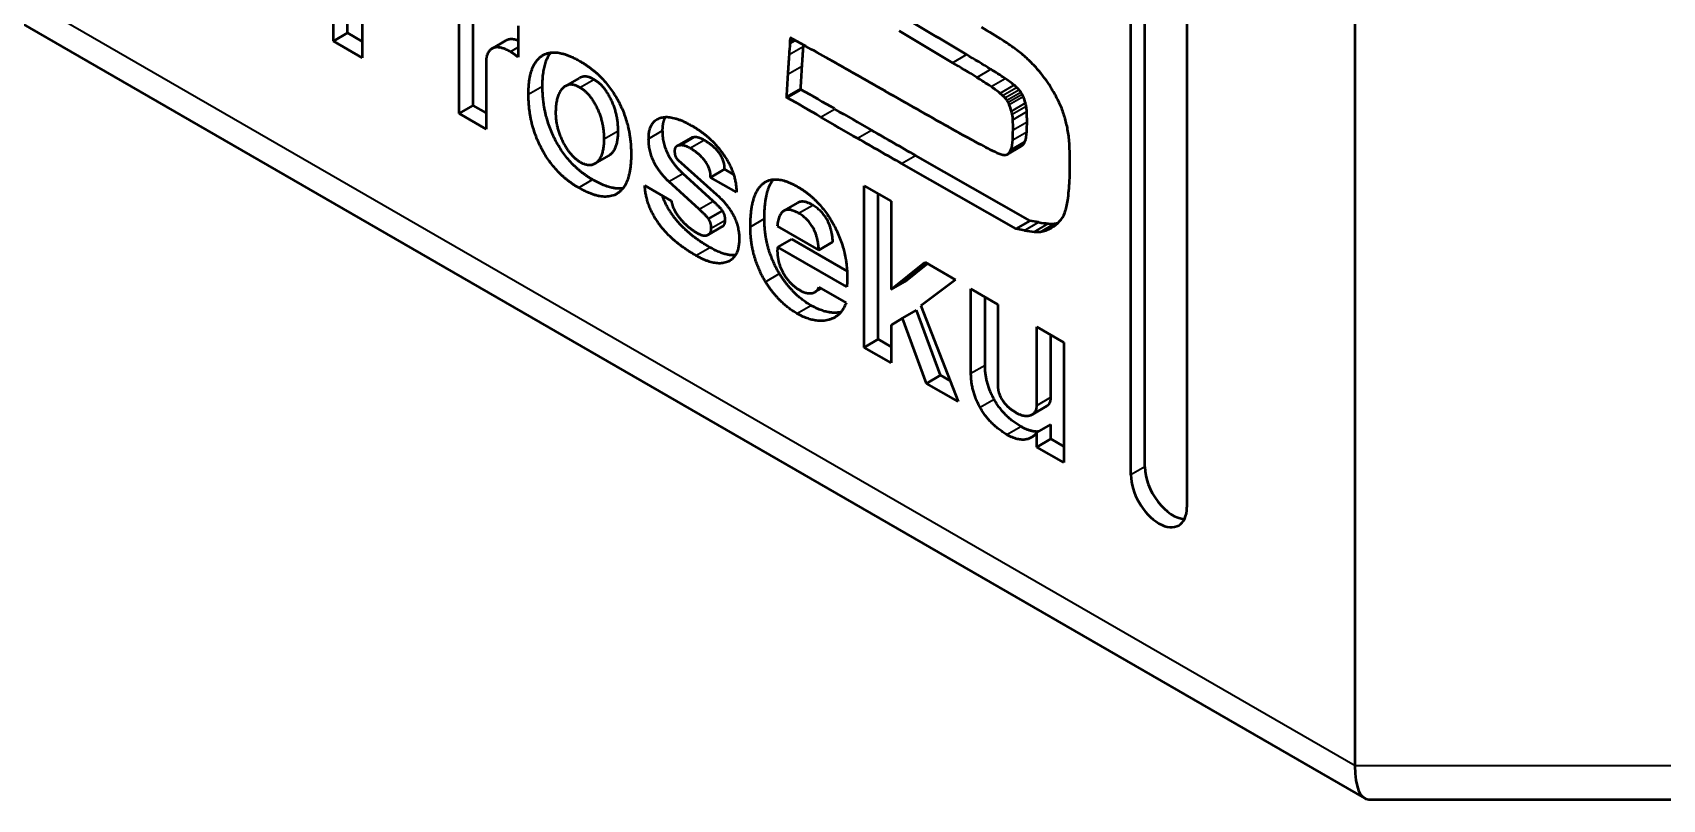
# Model space of a CAD drawing. Header units: inches. Extents: x 9.1 to 24.9, y 4.9 to 17.
# Drawn here: x 11.524 to 16.383, y 4.889 to 7.176 of the extents above; entities that cross this region are included whole.
import ezdxf

# ---------------------------------------------------------------- set-up
doc = ezdxf.new("R2010")
doc.units = ezdxf.units.IN
doc.header["$MEASUREMENT"] = 0
doc.layers.add('Visible (ANSI)', color=7, linetype='Continuous', lineweight=50)
doc.layers.add('Visible Narrow (ANSI)', color=7, linetype='Continuous', lineweight=35)

msp = doc.modelspace()

# ---------------------------------------------------------------- linework, layer by layer
at = {"layer": 'Visible (ANSI)'}
for p, q in [((9.1344, 8.5651), (15.4949, 4.8928)), ((15.4663, 4.9893), (15.4663, 7.6895)), ((12.421, 7.1511), (12.421, 7.6333)), ((12.4628, 7.1752), (12.4628, 7.6092)), ((14.7982, 5.8572), (14.7982, 7.5931)), ((14.8399, 5.8813), (14.8399, 7.6172)), ((14.9652, 7.4966), (14.9652, 5.7608)), ((12.7958, 6.9347), (12.7958, 7.2932)), ((12.5071, 7.2735), (12.5071, 7.1014)), ((12.8375, 6.9589), (12.8375, 7.2691)), ((12.9718, 7.1961), (12.9718, 7.1035)), ((12.421, 7.1511), (12.4628, 7.1752)), ((12.5071, 7.1014), (12.421, 7.1511)), ((12.5071, 7.1496), (12.4628, 7.1752)), ((12.8936, 7.1283), (12.9354, 7.1525)), ((12.876, 7.0875), (12.876, 6.8884)), ((13.1127, 7.0168), (13.1544, 7.0409)), ((13.7725, 6.9819), (13.8142, 7.0061)), ((12.7958, 6.9347), (12.8375, 6.9589)), ((12.876, 6.9367), (12.8375, 6.9589)), ((12.876, 6.8884), (12.7958, 6.9347)), ((13.4448, 6.8376), (13.4865, 6.8617)), ((13.4536, 6.8399), (13.4954, 6.864)), ((13.201, 6.7859), (13.2428, 6.81)), ((14.4977, 6.6147), (14.1561, 6.8101)), ((14.4298, 6.8131), (14.4715, 6.8372)), ((13.4484, 6.796), (13.5631, 6.6935)), ((13.5532, 6.6735), (13.4629, 6.756)), ((13.5452, 6.7446), (13.587, 6.7688)), ((13.6138, 6.7532), (13.587, 6.7688)), ((14.4559, 6.5906), (14.1144, 6.786)), ((13.3494, 6.7205), (13.4283, 6.6749)), ((13.5114, 6.6494), (13.4212, 6.7319)), ((13.6225, 6.7), (13.5452, 6.7446)), ((14.0034, 6.7197), (14.0836, 6.6734)), ((14.0034, 6.2375), (14.0034, 6.7197)), ((13.7638, 6.6447), (13.8055, 6.6689)), ((14.0451, 6.2616), (14.0451, 6.6956)), ((14.0836, 6.6734), (14.0836, 6.4102)), ((13.5394, 6.6205), (13.5811, 6.6446)), ((14.4559, 6.5906), (14.4977, 6.6147)), ((14.5233, 6.6105), (14.4977, 6.6147)), ((13.5385, 6.5736), (13.5802, 6.5977)), ((13.7443, 6.5994), (13.868, 6.5279)), ((13.7456, 6.5364), (13.7873, 6.5605)), ((13.9521, 6.4653), (13.7873, 6.5605)), ((14.4815, 6.5864), (14.4559, 6.5906)), ((13.9511, 6.4177), (13.7456, 6.5364)), ((13.868, 6.5279), (13.9097, 6.552)), ((14.0836, 6.4102), (14.1849, 6.4912)), ((14.1253, 6.4343), (14.1916, 6.4873)), ((14.1849, 6.4912), (14.2755, 6.4389)), ((13.857, 6.4028), (13.8748, 6.413)), ((13.868, 6.4169), (13.9491, 6.3701)), ((14.0836, 6.4102), (14.1253, 6.4343)), ((14.2755, 6.4389), (14.1719, 6.3611)), ((14.3216, 6.4123), (14.4018, 6.3659)), ((14.3216, 6.1603), (14.3216, 6.4123)), ((14.3634, 6.1844), (14.3634, 6.3881)), ((14.4018, 6.3659), (14.4018, 6.1211)), ((14.1174, 6.3243), (14.0836, 6.3037)), ((14.1174, 6.3243), (14.1591, 6.3484)), ((14.1894, 6.1301), (14.1174, 6.3243)), ((14.2312, 6.1542), (14.1591, 6.3484)), ((14.1719, 6.3611), (14.2836, 6.0757)), ((14.0836, 6.3037), (14.0836, 6.1912)), ((14.518, 6.2988), (14.5983, 6.2525)), ((14.518, 6.0645), (14.518, 6.2988)), ((14.5598, 6.0886), (14.5598, 6.2747)), ((14.0034, 6.2375), (14.0451, 6.2616)), ((14.0836, 6.1912), (14.0034, 6.2375)), ((14.0836, 6.2394), (14.0451, 6.2616)), ((14.5983, 6.2525), (14.5983, 5.8941)), ((14.1894, 6.1301), (14.2312, 6.1542)), ((14.2836, 6.0757), (14.1894, 6.1301)), ((14.2592, 6.138), (14.2312, 6.1542)), ((14.5049, 6.0378), (14.5467, 6.0619)), ((14.518, 5.9835), (14.5598, 6.0076)), ((14.518, 5.9404), (14.518, 5.9835)), ((14.5598, 5.9645), (14.5598, 6.0076)), ((14.518, 5.9404), (14.5598, 5.9645)), ((14.5983, 5.8941), (14.518, 5.9404)), ((14.5983, 5.9423), (14.5598, 5.9645)), ((15.5076, 4.8894), (18.3777, 4.8894))]:
    msp.add_line(p, q, dxfattribs=at)
for centre, major_axis, ratio, start_param, end_param in [((13.0038, -77.3517), (-52.1919, 90.399), 0.57735, 5.48011, 5.482266), ((14.3196, 5.218), (1.2212, -2.1152), 0.57735, 2.299112, 2.336839), ((14.5811, 6.5769), (-0.5687, 0.985), 0.57735, 0.671326, 0.708893), ((13.1599, 7.5855), (-0.4429, 0.7671), 0.57735, 3.812919, 3.820291), ((13.3411, 7.4584), (-0.314, 0.5439), 0.57735, 3.820292, 3.829832), ((13.2924, 7.4921), (-0.3486, 0.6038), 0.57735, 3.829833, 3.837033), ((13.7672, 7.1685), (-0.0115, 0.0199), 0.57735, 3.837033, 3.921965), ((13.7854, 7.1579), (-0.00135, 0.00235), 0.57735, 5.519579, 7.063556), ((14.0419, -6.582), (8.3265, -14.422), 0.57735, 2.374293, 2.377985), ((12.962, -77.3758), (-52.1919, 90.399), 0.57735, 5.48011, 5.482266), ((14.3882, 6.5648), (0.3708, -0.6422), 0.57735, 2.221717, 2.299112), ((20.5611, 2.595), (-4.8096, 8.3304), 0.57735, 0.708892, 0.716696), ((20.6029, 2.6191), (-4.8096, 8.3304), 0.57735, 0.708892, 0.716696), ((14.6229, 6.601), (-0.5687, 0.985), 0.57735, 0.703072, 0.708893), ((13.9648, -1.6158), (5.3122, -9.2009), 0.57735, 2.365037, 2.374293), ((15.5407, -208.3246), (131.3427, -227.4922), 0.57735, 2.364132, 2.365036), ((14.2372, 2.4984), (-2.8501, 4.9365), 0.57735, 5.462198, 5.48011), ((14.4344, 6.9326), (0.127, -0.22), 0.57735, 2.049656, 2.221717), ((14.4021, 6.8335), (0.2026, -0.351), 0.57735, 1.966833, 2.049656), ((96.095, -47.0161), (-58.3464, 101.059), 0.57735, 0.716696, 0.71742), ((96.1368, -46.992), (-58.3464, 101.059), 0.57735, 0.716696, 0.71742), ((14.1954, 2.4743), (-2.8501, 4.9365), 0.57735, 5.462198, 5.48011), ((14.3407, 5.7952), (-0.7933, 1.3741), 0.57735, 5.42434, 5.462198), ((14.4471, 6.9342), (0.1188, -0.2058), 0.57735, 1.843321, 1.966834), ((14.4548, 6.9454), (0.1078, -0.1867), 0.57735, 1.712879, 1.843321), ((13.816, 7.0077), (-0.00204, 0.00353), 0.57735, 0.71742, 1.708112), ((-0.4565, 5797.8839), (-3541.1429, 6133.4394), 0.57735, 2.359044, 2.359064), ((13.6454, 68.4725), (37.4955, -64.9441), 0.57735, 5.505724, 5.509248), ((14.2989, 5.7711), (-0.7933, 1.3741), 0.57735, 5.42434, 5.462198), ((14.3667, 6.7953), (-0.1404, 0.2432), 0.57735, 5.287949, 5.42434), ((14.4085, 6.8194), (-0.1404, 0.2432), 0.57735, 5.287949, 5.42434), ((14.4322, 6.9343), (-0.0599, 0.1038), 0.57735, 5.192276, 5.28795), ((14.4394, 6.9566), (-0.0429, 0.0743), 0.57735, 5.069347, 5.192276), ((14.4451, 6.9677), (-0.0332, 0.0575), 0.57735, 4.931149, 5.069346), ((14.4598, 6.9859), (-0.0139, 0.024), 0.57735, 4.665795, 4.931149), ((14.4305, 6.922), (0.1364, -0.2363), 0.57735, 1.603565, 1.712878), ((14.4258, 6.919), (0.1413, -0.2447), 0.57735, 1.455277, 1.603565), ((13.7742, 6.9836), (-0.00204, 0.00353), 0.57735, 0.71742, 1.708112), ((-0.4983, 5797.8598), (-3541.1429, 6133.4394), 0.57735, 2.359044, 2.359064), ((13.6417, 117.006), (-67.3, 116.567), 0.57735, 2.359063, 2.360223), ((14.3904, 6.9102), (-0.0599, 0.1038), 0.57735, 5.192276, 5.28795), ((14.3976, 6.9325), (-0.0429, 0.0743), 0.57735, 5.069347, 5.192276), ((14.4033, 6.9436), (-0.0332, 0.0575), 0.57735, 4.931149, 5.069346), ((14.418, 6.9618), (-0.0139, 0.024), 0.57735, 4.665795, 4.931149), ((14.4137, 6.9598), (-0.018, 0.0311), 0.57735, 4.456773, 4.665795), ((14.3036, 6.8398), (0.0516, 0.2015), 0.682958, 5.41102, 5.52536), ((14.4555, 6.9839), (-0.018, 0.0311), 0.57735, 4.456773, 4.665795), ((14.3454, 6.8639), (0.0516, 0.2015), 0.682958, 5.41102, 5.52536), ((14.4101, 6.9768), (-0.0558, 0.0967), 0.57735, 4.194142, 4.289569), ((14.4305, 6.9715), (-0.0408, 0.0707), 0.57735, 3.9631, 4.194142), ((14.4777, 6.9365), (0.0945, -0.1636), 0.57735, 1.254811, 1.455279), ((13.5999, 116.9819), (-67.3, 116.567), 0.57735, 2.359063, 2.360223), ((14.3684, 6.9527), (-0.0558, 0.0967), 0.57735, 4.194142, 4.289569), ((14.3888, 6.9474), (-0.0408, 0.0707), 0.57735, 3.9631, 4.194142), ((13.748, 7.2906), (-0.4942, 0.8561), 0.57735, 3.925896, 3.963099), ((13.848, 7.281), (-0.453, 0.7847), 0.57735, 3.885096, 3.925895), ((13.7897, 7.3147), (-0.4942, 0.8561), 0.57735, 3.925896, 3.963099), ((14.4701, 6.9364), (0.1004, -0.174), 0.57735, 1.061286, 1.254811), ((14.3643, 6.9629), (0.1782, -0.3087), 0.57735, 0.935315, 1.061285), ((13.2249, 224.6716), (-133.1142, 230.5605), 0.57735, 2.360223, 2.360919), ((13.2667, 224.6957), (-133.1142, 230.5605), 0.57735, 2.360223, 2.360919), ((14.2111, 11.1529), (2.5922, -4.4899), 0.57735, 5.509247, 5.534055), ((14.3783, 6.8982), (-0.0397, 0.0963), 0.575968, 3.677833, 4.042586), ((13.8062, 7.2569), (-0.453, 0.7847), 0.57735, 3.885096, 3.925895), ((14.4301, 6.904), (0.0395, -0.0684), 0.57735, 0.220355, 0.428153), ((14.42, 6.9223), (-0.0397, 0.0963), 0.575968, 3.677833, 4.042586), ((14.4387, 6.9329), (0.125, -0.2165), 0.57735, 0.829031, 0.935315), ((14.2939, 8.471), (0.9781, -1.6942), 0.57735, 5.534055, 5.573394), ((14.393, 6.903), (0.0503, -0.0871), 0.57735, 5.573395, 5.914263), ((14.4113, 6.8445), (0.0182, -0.0316), 0.57735, 5.914264, 6.26212), ((14.4001, 6.8645), (0.0297, -0.0514), 0.57735, 6.262121, 6.50354), ((14.3884, 6.8798), (0.0395, -0.0684), 0.57735, 0.220355, 0.428153), ((14.4418, 6.8886), (0.0297, -0.0514), 0.57735, 0, 0.220355), ((13.4264, 7.4663), (0.8415, -1.4575), 0.57735, 0.803028, 0.829032), ((13.449, 7.4537), (0.8255, -1.4298), 0.57735, 0.774969, 0.803029), ((14.0705, 7.0875), (0.386, -0.6686), 0.57735, 0.725431, 0.774969), ((13.9301, 7.1783), (0.4855, -0.841), 0.57735, 0.647352, 0.72543), ((14.4295, 6.8098), (0.129, -0.2234), 0.57735, 0.438086, 0.647351), ((14.3233, 7.3756), (-0.4222, 0.7313), 0.57735, 2.697724, 2.748101), ((14.4135, 6.851), (0.1482, -0.2567), 0.57735, 6.282699, 6.462574), ((14.51, 6.7603), (0.0843, -0.1461), 0.57735, 6.028217, 6.130281), ((14.4797, 6.7598), (0.0912, -0.158), 0.57735, 0.179389, 0.438086), ((14.2815, 7.3515), (-0.4222, 0.7313), 0.57735, 2.697724, 2.748101), ((14.4511, 6.7798), (0.1083, -0.1876), 0.57735, 5.889692, 6.028217), ((14.4683, 6.7362), (0.0843, -0.1461), 0.57735, 6.028217, 6.190028), ((14.384, 6.9022), (0.1777, -0.3078), 0.57735, 6.190028, 6.2827), ((14.4929, 6.804), (0.1083, -0.1876), 0.57735, 5.889692, 6.028217), ((14.9234, 5.8331), (0.0591, -0.1023), 0.57735, 3.926991, 5.921818), ((14.8817, 5.809), (0.0591, -0.1023), 0.57735, 3.926991, 7.068583), ((15.5641, 5.1256), (-0.0631, -0.2354), 0.317837, 5.412828, 6.368145)]:
    msp.add_ellipse(centre, major_axis=major_axis, ratio=ratio, start_param=start_param, end_param=end_param, dxfattribs=at)
for points, knots in [([(12.9718, 7.1522), (12.9505, 7.1602), (12.9361, 7.1529), (12.9354, 7.1525)], [0.2876481, 0.2876481, 0.2876481, 1, 1.039548, 1.039548, 1.039548]), ([(13.2428, 6.81), (13.2466, 6.8122), (13.27, 6.8347), (13.27, 6.8831)], [0.825532, 0.825532, 0.825532, 1, 2, 2, 2]), ([(13.5428, 6.5359), (13.4714, 6.5772), (13.412, 6.6598), (13.4016, 6.6903)], [0, 0, 0, 1, 1.535811, 1.535811, 1.535811])]:
    msp.add_open_spline(points, degree=2, knots=knots, dxfattribs=at)
for points in [[(12.9484, 7.1192), (12.9143, 7.1389), (12.876, 7.1194), (12.876, 7.0875)], [(12.9718, 7.1035), (12.9558, 7.1149), (12.9484, 7.1192)], [(13.0026, 6.9927), (13.0026, 7.0804), (13.0828, 7.1335), (13.1555, 7.0915)], [(13.0444, 7.0168), (13.0444, 7.0854), (13.0689, 7.1166)], [(13.1973, 7.0368), (13.1724, 7.0512), (13.1544, 7.0409)], [(13.1555, 7.0915), (13.2276, 7.0499), (13.3085, 6.9027), (13.3085, 6.8134)], [(13.1937, 6.7378), (13.1246, 6.7778), (13.0444, 6.9272), (13.0444, 7.0168)], [(13.1555, 7.0127), (13.1241, 7.0309), (13.0835, 6.9884), (13.0835, 6.9366)], [(13.2283, 6.859), (13.2283, 6.9085), (13.187, 6.9945), (13.1555, 7.0127)], [(13.27, 6.8831), (13.27, 6.9326), (13.2288, 7.0187), (13.1973, 7.0368)], [(13.152, 6.7137), (13.0828, 6.7536), (13.0026, 6.9031), (13.0026, 6.9927)], [(13.0835, 6.9366), (13.0835, 6.8935), (13.1263, 6.808), (13.1568, 6.7904)], [(13.3608, 6.8598), (13.3608, 6.9107), (13.4296, 6.9332), (13.4903, 6.8982)], [(13.4025, 6.8839), (13.4025, 6.9092), (13.411, 6.9247)], [(13.1568, 6.7904), (13.1883, 6.7722), (13.2283, 6.8106), (13.2283, 6.859)], [(13.4212, 6.7319), (13.3608, 6.7874), (13.3608, 6.8598)], [(13.4629, 6.756), (13.4025, 6.8115), (13.4025, 6.8839)], [(13.4954, 6.864), (13.49, 6.8637), (13.4865, 6.8617)], [(13.4903, 6.8982), (13.5494, 6.8641), (13.6222, 6.7557), (13.6225, 6.7)], [(13.5256, 6.8559), (13.5084, 6.8659), (13.4954, 6.864)], [(13.587, 6.7688), (13.5886, 6.7911), (13.5571, 6.8377), (13.5256, 6.8559)], [(13.3085, 6.8134), (13.3085, 6.7227), (13.2267, 6.6706), (13.152, 6.7137)], [(13.4536, 6.8399), (13.438, 6.8391), (13.438, 6.8234)], [(13.438, 6.8234), (13.438, 6.8054), (13.4484, 6.796)], [(13.4838, 6.8318), (13.4666, 6.8418), (13.4536, 6.8399)], [(13.5452, 6.7446), (13.5468, 6.767), (13.5153, 6.8136), (13.4838, 6.8318)], [(13.2839, 6.7116), (13.2476, 6.7067), (13.1937, 6.7378)], [(13.501, 6.5118), (13.4296, 6.553), (13.3523, 6.6607), (13.3494, 6.7205)], [(13.6641, 6.5973), (13.6641, 6.694), (13.7368, 6.7559), (13.805, 6.7165)], [(13.7058, 6.6214), (13.7058, 6.7036), (13.732, 6.7383)], [(13.805, 6.7165), (13.8715, 6.6781), (13.9527, 6.5285), (13.9527, 6.4452)], [(13.4283, 6.6749), (13.4329, 6.6449), (13.4588, 6.6168)], [(13.5811, 6.6446), (13.5749, 6.6538), (13.5532, 6.6735)], [(13.5631, 6.6935), (13.6306, 6.6335), (13.6306, 6.5619)], [(13.8497, 6.6617), (13.8214, 6.678), (13.8055, 6.6689)], [(13.9097, 6.552), (13.9062, 6.6291), (13.8497, 6.6617)], [(13.4588, 6.6168), (13.4786, 6.5941), (13.5062, 6.5782)], [(13.5394, 6.6205), (13.5332, 6.6297), (13.5114, 6.6494)], [(13.5475, 6.593), (13.5475, 6.6087), (13.5394, 6.6205)], [(13.5802, 6.5977), (13.5892, 6.6029), (13.5892, 6.6171)], [(13.5892, 6.6171), (13.5892, 6.6328), (13.5811, 6.6446)], [(13.7509, 6.4574), (13.7058, 6.5314), (13.7058, 6.6214)], [(13.8079, 6.6376), (13.7507, 6.6706), (13.7443, 6.5994)], [(13.868, 6.5279), (13.8644, 6.605), (13.8079, 6.6376)], [(13.6306, 6.5619), (13.6306, 6.5064), (13.5595, 6.4781), (13.501, 6.5118)], [(13.5062, 6.5782), (13.5241, 6.5679), (13.5475, 6.5769), (13.5475, 6.593)], [(13.7092, 6.4333), (13.6641, 6.5073), (13.6641, 6.5973)], [(13.6193, 6.5123), (13.5878, 6.5099), (13.5428, 6.5359)], [(13.7456, 6.5364), (13.7443, 6.533), (13.7443, 6.5247)], [(13.7443, 6.5247), (13.7443, 6.4895), (13.7816, 6.4252), (13.8118, 6.4078)], [(13.8027, 6.3388), (13.7472, 6.3708), (13.7092, 6.4333)], [(13.8445, 6.3629), (13.7889, 6.3949), (13.7509, 6.4574)], [(13.8488, 6.3995), (13.8641, 6.4034), (13.868, 6.4169)], [(13.9527, 6.4452), (13.9527, 6.4295), (13.9511, 6.4177)], [(13.9491, 6.3701), (13.9332, 6.3268), (13.8524, 6.3101), (13.8027, 6.3388)], [(13.8118, 6.4078), (13.8316, 6.3963), (13.8488, 6.3995)], [(13.9336, 6.3423), (13.8936, 6.3345), (13.8445, 6.3629)], [(14.3903, 6.0833), (14.3634, 6.1319), (14.3634, 6.1844)], [(14.3485, 6.0592), (14.3216, 6.1078), (14.3216, 6.1603)], [(14.4705, 6.0014), (14.4189, 6.0312), (14.3903, 6.0833)], [(14.4018, 6.1211), (14.4018, 6.0994), (14.4304, 6.0577), (14.4544, 6.0439)], [(14.5467, 6.0619), (14.5598, 6.0695), (14.5598, 6.0886)], [(14.4288, 5.9773), (14.3771, 6.0071), (14.3485, 6.0592)], [(14.4544, 6.0439), (14.4804, 6.0289), (14.518, 6.0416), (14.518, 6.0645)], [(14.518, 5.9835), (14.4866, 5.9439), (14.4288, 5.9773)], [(14.5231, 5.9864), (14.5003, 5.9842), (14.4705, 6.0014)]]:
    msp.add_open_spline(points, degree=2, dxfattribs=at)
at = {"layer": 'Visible Narrow (ANSI)'}
for p, q in [((15.4663, 4.9893), (9.0652, 8.6849)), ((13.7821, 7.1439), (13.798, 7.1531)), ((13.7826, 7.1489), (13.7938, 7.1554)), ((13.7831, 7.1535), (13.79, 7.1575)), ((13.7834, 7.1574), (13.7867, 7.1593)), ((13.7835, 7.159), (13.7854, 7.1601)), ((12.9484, 7.1192), (12.9718, 7.1327)), ((13.7792, 7.1108), (13.821, 7.135)), ((14.2667, 7.0866), (14.3084, 7.1107)), ((13.7754, 7.0519), (13.8172, 7.0761)), ((14.3389, 7.0427), (14.3806, 7.0668)), ((13.0026, 6.9927), (13.0444, 7.0168)), ((13.1555, 7.0127), (13.1973, 7.0368)), ((13.7713, 6.9855), (13.8131, 7.0096)), ((14.3813, 7.0156), (14.423, 7.0397)), ((14.4081, 6.9957), (14.4498, 7.0198)), ((14.4159, 6.9888), (14.4577, 7.0129)), ((14.4228, 6.9817), (14.4646, 7.0058)), ((14.4285, 6.9748), (14.4703, 6.9989)), ((13.8729, 6.9243), (13.9147, 6.9484)), ((14.4325, 6.9687), (14.4743, 6.9928)), ((14.4357, 6.9619), (14.4774, 6.986)), ((14.4421, 6.9424), (14.4839, 6.9665)), ((14.4445, 6.9328), (14.4862, 6.9569)), ((14.4465, 6.9164), (14.4882, 6.9406)), ((14.4469, 6.8862), (14.4887, 6.9103)), ((13.2283, 6.859), (13.27, 6.8831)), ((13.3608, 6.8598), (13.4025, 6.8839)), ((13.4838, 6.8318), (13.5256, 6.8559)), ((13.9833, 6.861), (14.0251, 6.8851)), ((14.4407, 6.8271), (14.4825, 6.8512)), ((14.4464, 6.8563), (14.4881, 6.8804)), ((14.1144, 6.786), (14.1561, 6.8101)), ((14.4356, 6.8181), (14.4773, 6.8422)), ((13.4212, 6.7319), (13.4629, 6.756)), ((13.152, 6.7137), (13.1937, 6.7378)), ((13.5114, 6.6494), (13.5532, 6.6735)), ((13.8079, 6.6376), (13.8497, 6.6617)), ((13.5475, 6.593), (13.5892, 6.6171)), ((13.6641, 6.5973), (13.7058, 6.6214)), ((14.4815, 6.5864), (14.5233, 6.6105)), ((14.5096, 6.5826), (14.5514, 6.6067)), ((14.5286, 6.5825), (14.5704, 6.6066)), ((14.5444, 6.5862), (14.576, 6.6044)), ((13.501, 6.5118), (13.5428, 6.5359)), ((13.7092, 6.4333), (13.7509, 6.4574)), ((13.8027, 6.3388), (13.8445, 6.3629)), ((14.3216, 6.1603), (14.3634, 6.1844)), ((14.3485, 6.0592), (14.3903, 6.0833)), ((14.518, 6.0645), (14.5598, 6.0886)), ((14.4288, 5.9773), (14.4705, 6.0014)), ((14.8399, 5.8813), (14.7982, 5.8572)), ((18.419, 4.9893), (15.4663, 4.9893))]:
    msp.add_line(p, q, dxfattribs=at)

doc.saveas('drawing.dxf')
